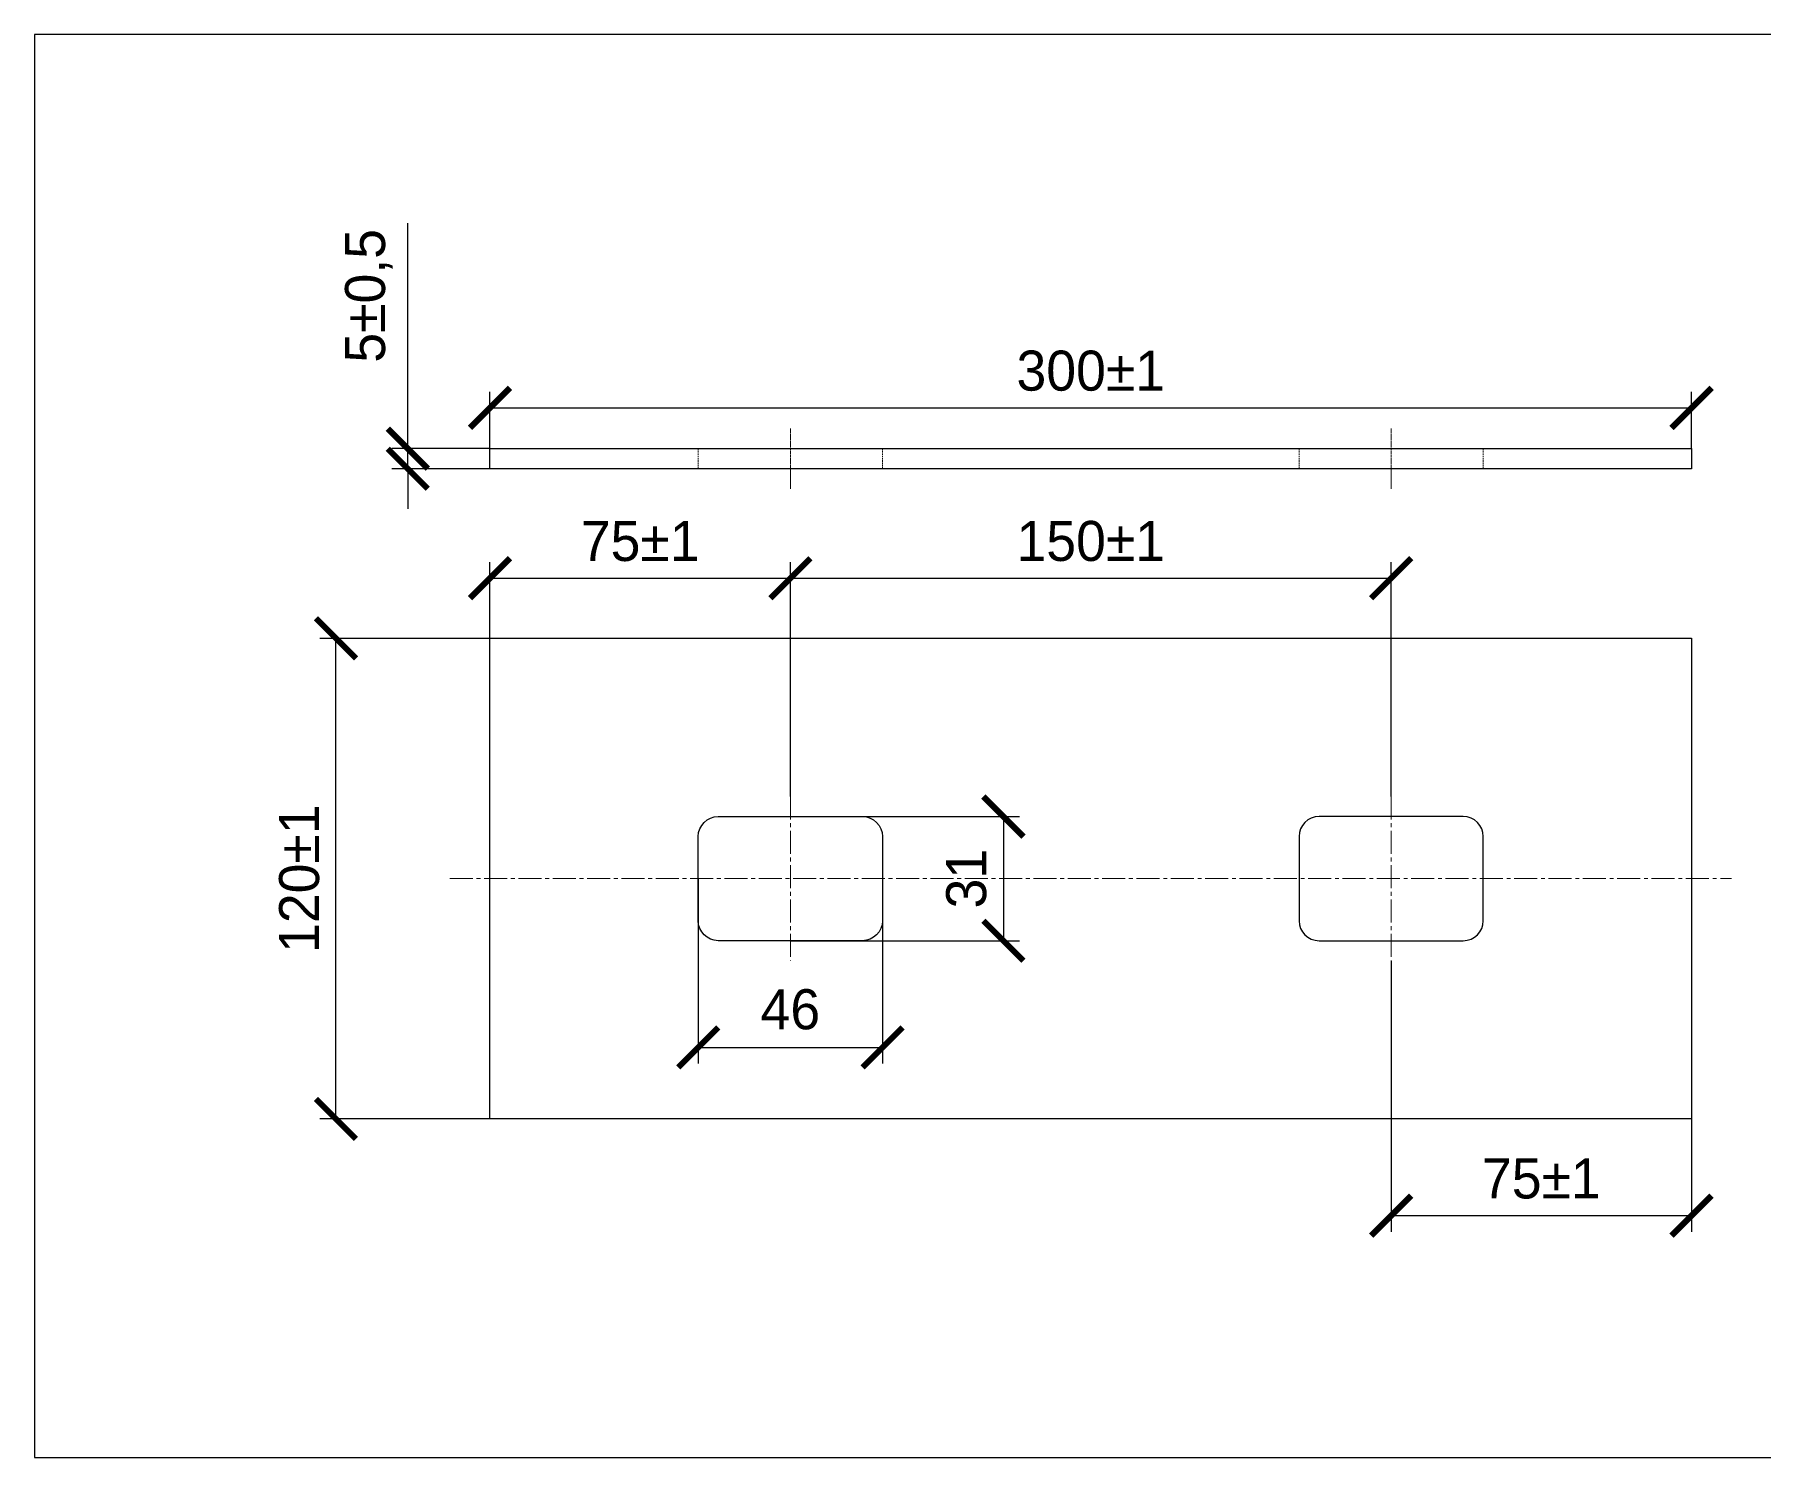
# Model space of a CAD drawing. Header units: millimetres. Extents: x 4132 to 13761, y 958 to 2510.
# Drawn here: x 5659.1 to 6090.7, y 958.5 to 1313.7 of the extents above; entities that cross this region are included whole.
import ezdxf

# ---------------------------------------------------------------- set-up
doc = ezdxf.new("R2010")
doc.units = ezdxf.units.MM
doc.header["$LTSCALE"] = 0.3
doc.linetypes.add('CENTER2', pattern=[28.575, 19.05, -3.175, 3.175, -3.175])
doc.linetypes.add('DASHED', pattern=[19.05, 12.7, -6.35])
doc.layers.get('0').update_dxf_attribs({"lineweight": 20})
doc.layers.add('ВСП_Сплошная_толстая', color=90, linetype='Continuous', lineweight=30)
doc.layers.add('ВСП_Сплошная_тонкая', color=7, linetype='Continuous', lineweight=20)
doc.styles.add('mpp', font='mipgost.shx')
doc.dimstyles.new('Аннотативный', dxfattribs={"dimscale": 0, "dimtxt": 2.5, "dimasz": 2.5, "dimexe": 1, "dimexo": 0, "dimgap": 1, "dimtad": 1, "dimdec": 0, "dimtxsty": 'mpp', "dimblk": 'ARCHTICK', "dimcen": 1, "dimadec": 0, "dimazin": 0, "dimtfac": 1, "dimtdec": 0, "dimtmove": 0, "dimatfit": 3, "dimfxl": 1, "dimarcsym": 0})

# ---------------------------------------------------------------- blocks, each defined once
blk = doc.blocks.new('_ArchTick')
at = {"color": 0, "linetype": 'ByBlock', "const_width": 0.15}
blk.add_lwpolyline([(-0.5, -0.5), (0.5, 0.5)], dxfattribs=at)
blk = doc.blocks.new('*D88')
at = {"layer": 'Defpoints', "color": 0, "transparency": 16777216}
for p in [(6072.81, 1220.5), (5772.81, 1210.32), (6072.81, 1210.32)]:
    blk.add_point(p, dxfattribs=at)
at = {"layer": 'ВСП_Сплошная_тонкая', "color": 0, "lineweight": -2, "transparency": 16777216}
for p, q in [((5772.81, 1210.32), (5772.81, 1224.5)), ((6072.81, 1210.32), (6072.81, 1224.5)), ((5772.81, 1220.5), (6072.81, 1220.5))]:
    blk.add_line(p, q, dxfattribs=at)
at = {"layer": 'ВСП_Сплошная_тонкая', "color": 0, "lineweight": -2, "transparency": 16777216, "xscale": 10, "yscale": 10, "zscale": 10, "rotation": 180}
blk.add_blockref('_ArchTick', (5772.81, 1220.5), dxfattribs=at)
at = {"layer": 'ВСП_Сплошная_тонкая', "color": 0, "lineweight": -2, "transparency": 16777216, "xscale": 10, "yscale": 10, "zscale": 10}
blk.add_blockref('_ArchTick', (6072.81, 1220.5), dxfattribs=at)
at = {"layer": 'ВСП_Сплошная_тонкая', "color": 0, "transparency": 16777216, "insert": (5922.81, 1229.73), "char_height": 10, "attachment_point": 5, "style": 'mpp'}
blk.add_mtext('300±1', dxfattribs=at)
blk = doc.blocks.new('*D89')
at = {"layer": 'Defpoints', "color": 0, "transparency": 16777216}
for p in [(5752.28, 1210.32), (5772.81, 1210.32), (5772.81, 1205.32)]:
    blk.add_point(p, dxfattribs=at)
at = {"layer": 'ВСП_Сплошная_тонкая', "color": 0, "lineweight": -2, "transparency": 16777216}
for p, q in [((5752.28, 1210.32), (5752.28, 1266.62)), ((5772.81, 1210.32), (5748.28, 1210.32)), ((5752.28, 1205.32), (5752.28, 1210.32)), ((5772.81, 1205.32), (5748.28, 1205.32)), ((5752.28, 1205.32), (5752.28, 1195.32))]:
    blk.add_line(p, q, dxfattribs=at)
at = {"layer": 'ВСП_Сплошная_тонкая', "color": 0, "lineweight": -2, "transparency": 16777216, "xscale": 10, "yscale": 10, "zscale": 10}
for p, rotation in [((5752.28, 1210.32), 270), ((5752.28, 1205.32), 90)]:
    blk.add_blockref('_ArchTick', p, dxfattribs=dict(at, rotation=rotation))
at = {"layer": 'ВСП_Сплошная_тонкая', "color": 0, "transparency": 16777216, "insert": (5742.55, 1248.47), "char_height": 10, "attachment_point": 5, "rotation": 90, "style": 'mpp'}
blk.add_mtext('5±0,5', dxfattribs=at)
blk = doc.blocks.new('*D90')
at = {"layer": 'Defpoints', "color": 0, "transparency": 16777216}
for p in [(5847.81, 1177.97), (5772.81, 1162.96), (5847.81, 1123.46)]:
    blk.add_point(p, dxfattribs=at)
at = {"layer": 'ВСП_Сплошная_тонкая', "color": 0, "lineweight": -2, "transparency": 16777216}
for p, q in [((5772.81, 1162.96), (5772.81, 1181.97)), ((5847.81, 1123.46), (5847.81, 1181.97)), ((5772.81, 1177.97), (5847.81, 1177.97))]:
    blk.add_line(p, q, dxfattribs=at)
at = {"layer": 'ВСП_Сплошная_тонкая', "color": 0, "lineweight": -2, "transparency": 16777216, "xscale": 10, "yscale": 10, "zscale": 10, "rotation": 180}
blk.add_blockref('_ArchTick', (5772.81, 1177.97), dxfattribs=at)
at = {"layer": 'ВСП_Сплошная_тонкая', "color": 0, "lineweight": -2, "transparency": 16777216, "xscale": 10, "yscale": 10, "zscale": 10}
blk.add_blockref('_ArchTick', (5847.81, 1177.97), dxfattribs=at)
at = {"layer": 'ВСП_Сплошная_тонкая', "color": 0, "transparency": 16777216, "insert": (5810.31, 1187.2), "char_height": 10, "attachment_point": 5, "style": 'mpp'}
blk.add_mtext('75±1', dxfattribs=at)
blk = doc.blocks.new('*D91')
at = {"layer": 'Defpoints', "color": 0, "transparency": 16777216}
for p in [(5997.81, 1177.97), (5847.81, 1162.96), (5997.81, 1123.46)]:
    blk.add_point(p, dxfattribs=at)
at = {"layer": 'ВСП_Сплошная_тонкая', "color": 0, "lineweight": -2, "transparency": 16777216}
for p, q in [((5847.81, 1162.96), (5847.81, 1181.97)), ((5997.81, 1123.46), (5997.81, 1181.97)), ((5847.81, 1177.97), (5997.81, 1177.97))]:
    blk.add_line(p, q, dxfattribs=at)
at = {"layer": 'ВСП_Сплошная_тонкая', "color": 0, "lineweight": -2, "transparency": 16777216, "xscale": 10, "yscale": 10, "zscale": 10, "rotation": 180}
blk.add_blockref('_ArchTick', (5847.81, 1177.97), dxfattribs=at)
at = {"layer": 'ВСП_Сплошная_тонкая', "color": 0, "lineweight": -2, "transparency": 16777216, "xscale": 10, "yscale": 10, "zscale": 10}
blk.add_blockref('_ArchTick', (5997.81, 1177.97), dxfattribs=at)
at = {"layer": 'ВСП_Сплошная_тонкая', "color": 0, "transparency": 16777216, "insert": (5922.81, 1187.21), "char_height": 10, "attachment_point": 5, "style": 'mpp'}
blk.add_mtext('150±1', dxfattribs=at)
blk = doc.blocks.new('*D92')
at = {"layer": 'Defpoints', "color": 0, "transparency": 16777216}
for p in [(5824.81, 1102.96), (5870.81, 1102.96), (5870.81, 1060.82)]:
    blk.add_point(p, dxfattribs=at)
at = {"layer": 'ВСП_Сплошная_тонкая', "color": 0, "lineweight": -2, "transparency": 16777216}
for p, q in [((5824.81, 1102.96), (5824.81, 1056.82)), ((5870.81, 1102.96), (5870.81, 1056.82)), ((5824.81, 1060.82), (5870.81, 1060.82))]:
    blk.add_line(p, q, dxfattribs=at)
at = {"layer": 'ВСП_Сплошная_тонкая', "color": 0, "lineweight": -2, "transparency": 16777216, "xscale": 10, "yscale": 10, "zscale": 10, "rotation": 180}
blk.add_blockref('_ArchTick', (5824.81, 1060.82), dxfattribs=at)
at = {"layer": 'ВСП_Сплошная_тонкая', "color": 0, "lineweight": -2, "transparency": 16777216, "xscale": 10, "yscale": 10, "zscale": 10}
blk.add_blockref('_ArchTick', (5870.81, 1060.82), dxfattribs=at)
at = {"layer": 'ВСП_Сплошная_тонкая', "color": 0, "transparency": 16777216, "insert": (5847.81, 1070.28), "char_height": 10, "attachment_point": 5, "style": 'mpp'}
blk.add_mtext('46', dxfattribs=at)
blk = doc.blocks.new('*D93')
at = {"layer": 'Defpoints', "color": 0, "transparency": 16777216}
for p in [(5847.81, 1118.46), (5847.81, 1087.46), (5901, 1087.46)]:
    blk.add_point(p, dxfattribs=at)
at = {"layer": 'ВСП_Сплошная_тонкая', "color": 0, "lineweight": -2, "transparency": 16777216}
for p, q in [((5847.81, 1118.46), (5905, 1118.46)), ((5901, 1118.46), (5901, 1087.46)), ((5847.81, 1087.46), (5905, 1087.46))]:
    blk.add_line(p, q, dxfattribs=at)
at = {"layer": 'ВСП_Сплошная_тонкая', "color": 0, "lineweight": -2, "transparency": 16777216, "xscale": 10, "yscale": 10, "zscale": 10}
for p, rotation in [((5901, 1118.46), 90), ((5901, 1087.46), 270)]:
    blk.add_blockref('_ArchTick', p, dxfattribs=dict(at, rotation=rotation))
at = {"layer": 'ВСП_Сплошная_тонкая', "color": 0, "transparency": 16777216, "insert": (5891.77, 1102.96), "char_height": 10, "attachment_point": 5, "rotation": 90, "style": 'mpp'}
blk.add_mtext('31', dxfattribs=at)
blk = doc.blocks.new('*D94')
at = {"layer": 'Defpoints', "color": 0, "transparency": 16777216}
for p in [(5997.81, 1082.46), (6072.81, 1042.96), (6072.81, 1018.82)]:
    blk.add_point(p, dxfattribs=at)
at = {"layer": 'ВСП_Сплошная_тонкая', "color": 0, "lineweight": -2, "transparency": 16777216}
for p, q in [((5997.81, 1082.46), (5997.81, 1014.82)), ((6072.81, 1042.96), (6072.81, 1014.82)), ((5997.81, 1018.82), (6072.81, 1018.82))]:
    blk.add_line(p, q, dxfattribs=at)
at = {"layer": 'ВСП_Сплошная_тонкая', "color": 0, "lineweight": -2, "transparency": 16777216, "xscale": 10, "yscale": 10, "zscale": 10, "rotation": 180}
blk.add_blockref('_ArchTick', (5997.81, 1018.82), dxfattribs=at)
at = {"layer": 'ВСП_Сплошная_тонкая', "color": 0, "lineweight": -2, "transparency": 16777216, "xscale": 10, "yscale": 10, "zscale": 10}
blk.add_blockref('_ArchTick', (6072.81, 1018.82), dxfattribs=at)
at = {"layer": 'ВСП_Сплошная_тонкая', "color": 0, "transparency": 16777216, "insert": (6035.31, 1028.04), "char_height": 10, "attachment_point": 5, "style": 'mpp'}
blk.add_mtext('75±1', dxfattribs=at)
blk = doc.blocks.new('*D95')
at = {"layer": 'Defpoints', "color": 0, "transparency": 16777216}
for p in [(5734.36, 1162.96), (5772.81, 1162.96), (5772.81, 1042.96)]:
    blk.add_point(p, dxfattribs=at)
at = {"layer": 'ВСП_Сплошная_тонкая', "color": 0, "lineweight": -2, "transparency": 16777216}
for p, q in [((5772.81, 1162.96), (5730.36, 1162.96)), ((5734.36, 1042.96), (5734.36, 1162.96)), ((5772.81, 1042.96), (5730.36, 1042.96))]:
    blk.add_line(p, q, dxfattribs=at)
at = {"layer": 'ВСП_Сплошная_тонкая', "color": 0, "lineweight": -2, "transparency": 16777216, "xscale": 10, "yscale": 10, "zscale": 10}
for p, rotation in [((5734.36, 1162.96), 90), ((5734.36, 1042.96), 270)]:
    blk.add_blockref('_ArchTick', p, dxfattribs=dict(at, rotation=rotation))
at = {"layer": 'ВСП_Сплошная_тонкая', "color": 0, "transparency": 16777216, "insert": (5725.22, 1102.96), "char_height": 10, "attachment_point": 5, "rotation": 90, "style": 'mpp'}
blk.add_mtext('120±1', dxfattribs=at)

msp = doc.modelspace()

# ---------------------------------------------------------------- linework, layer by layer
at = {"layer": 'ВСП_Сплошная_толстая', "color": 7}
for points in [[(5659.1118, 1313.6987), (5659.1118, 958.4609), (6204.1865, 958.4609), (6204.1865, 1313.6987)], [(5772.8089, 1210.3158), (6072.8089, 1210.3158), (6072.8089, 1205.3158), (5772.8089, 1205.3158)], [(5772.8089, 1162.9617), (6072.8089, 1162.9617), (6072.8089, 1042.9617), (5772.8089, 1042.9617)]]:
    msp.add_lwpolyline(points, close=True, dxfattribs=at)
at = {"layer": 'ВСП_Сплошная_толстая', "color": 7, "linetype": 'CENTER2', "lineweight": 20, "ltscale": 0.1}
for points in [[(5847.8089, 1200.3158), (5847.8089, 1215.3158)], [(5997.8089, 1200.3158), (5997.8089, 1215.3158)]]:
    msp.add_lwpolyline(points, dxfattribs=at)
at = {"layer": 'ВСП_Сплошная_толстая', "color": 7, "linetype": 'DASHED', "lineweight": 20, "ltscale": 0.1}
for points in [[(5824.8089, 1205.3158), (5824.8089, 1210.3158)], [(5870.8089, 1205.3158), (5870.8089, 1210.3158)], [(5974.8089, 1205.3158), (5974.8089, 1210.3158)], [(6020.8089, 1205.3158), (6020.8089, 1210.3158)]]:
    msp.add_lwpolyline(points, dxfattribs=at)
at = {"layer": 'ВСП_Сплошная_толстая', "color": 7, "linetype": 'CENTER2', "lineweight": 20}
for points in [[(5847.8089, 1123.4617), (5847.8089, 1082.4617)], [(5997.8089, 1123.4617), (5997.8089, 1082.4617)], [(5762.8089, 1102.9617), (6082.8089, 1102.9617)]]:
    msp.add_lwpolyline(points, dxfattribs=at)
at = {"layer": 'ВСП_Сплошная_толстая', "color": 7}
for points in [[(5829.8089, 1118.4617), (5865.8089, 1118.4617, -0.41421356), (5870.8089, 1113.4617), (5870.8089, 1092.4617, -0.41421356), (5865.8089, 1087.4617), (5829.8089, 1087.4617, -0.41421356), (5824.8089, 1092.4617), (5824.8089, 1113.4617, -0.41421356)], [(6015.8089, 1118.4617), (5979.8089, 1118.4617, 0.41421356), (5974.8089, 1113.4617), (5974.8089, 1092.4617, 0.41421356), (5979.8089, 1087.4617), (6015.8089, 1087.4617, 0.41421356), (6020.8089, 1092.4617), (6020.8089, 1113.4617, 0.41421356)]]:
    msp.add_lwpolyline(points, format="xyb", close=True, dxfattribs=at)

# ---------------------------------------------------------------- dimensions: what is measured, and where the dimension line sits
at = {"layer": 'ВСП_Сплошная_тонкая', "color": 7}
for base, p1, p2, override, picture, middle in [((5752.2801, 1210.3158), (5772.8089, 1205.3158), (5772.8089, 1210.3158), {"dimgap": 1, "dimtol": 1, "dimlim": 0, "dimtp": 0.5, "dimtm": 0.5, "dimtdec": 1}, '*D89', (5742.5546, 1248.4662)), ((5734.357, 1162.9617), (5772.8089, 1042.9617), (5772.8089, 1162.9617), {"dimgap": 1, "dimtol": 1, "dimlim": 0, "dimtp": 1, "dimtm": 1}, '*D95', (5725.2164, 1102.9617))]:
    dim = msp.add_linear_dim(base=base, p1=p1, p2=p2, angle=90, dimstyle='Аннотативный', override=override, dxfattribs=at)
    dim.commit()
    dim.dimension.update_dxf_attribs({"geometry": picture, "text_midpoint": middle})
for base, p1, p2, picture, middle in [((6072.8089, 1220.4966), (5772.8089, 1210.3158), (6072.8089, 1210.3158), '*D88', (5922.8089, 1229.7297)), ((5847.8089, 1177.9742), (5772.8089, 1162.9617), (5847.8089, 1123.4617), '*D90', (5810.3089, 1187.1961)), ((5997.8089, 1177.9742), (5847.8089, 1162.9617), (5997.8089, 1123.4617), '*D91', (5922.8089, 1187.2074)), ((6072.8089, 1018.8165), (5997.8089, 1082.4617), (6072.8089, 1042.9617), '*D94', (6035.3089, 1028.0384))]:
    dim = msp.add_linear_dim(base=base, p1=p1, p2=p2, dimstyle='Аннотативный', override={"dimgap": 1, "dimtol": 1, "dimlim": 0, "dimtp": 1, "dimtm": 1}, dxfattribs=at)
    dim.commit()
    dim.dimension.update_dxf_attribs({"geometry": picture, "text_midpoint": middle})
dim = msp.add_linear_dim(base=(5900.9957, 1087.4617), p1=(5847.8089, 1118.4617), p2=(5847.8089, 1087.4617), angle=90, dimstyle='Аннотативный', dxfattribs=at)
dim.commit()
dim.dimension.update_dxf_attribs({"geometry": '*D93', "text_midpoint": (5891.7738, 1102.9617)})
dim = msp.add_linear_dim(base=(5870.8089, 1060.8164), p1=(5824.8089, 1102.9617), p2=(5870.8089, 1102.9617), dimstyle='Аннотативный', dxfattribs=at)
dim.commit()
dim.dimension.update_dxf_attribs({"geometry": '*D92', "text_midpoint": (5847.8089, 1070.2762)})

doc.saveas('drawing.dxf')
